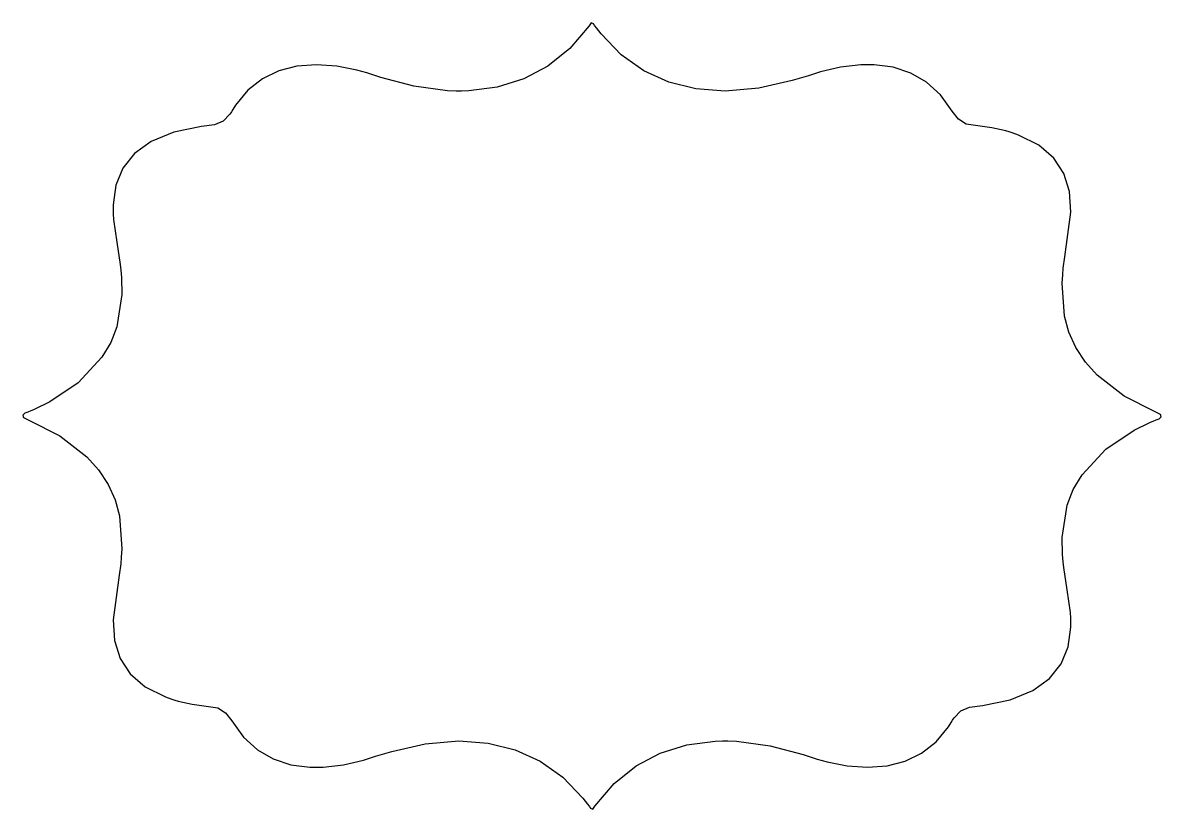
# Model space of a CAD drawing. Header units: inches. Extents: x 17 to 595, y 197 to 596.
import ezdxf

# ---------------------------------------------------------------- set-up
doc = ezdxf.new("R2010")
doc.units = ezdxf.units.IN
doc.header["$MEASUREMENT"] = 0
doc.layers.add('Layer0', color=7, linetype='Continuous')

# ---------------------------------------------------------------- blocks, each defined once
blk = doc.blocks.new('block 2')
at = {"layer": 'Layer0', "color": 142, "lineweight": 25, "true_color": 0x0095d8}
blk.add_lwpolyline([(591.79, 398.63), (576.07, 406.62), (562.34, 417.28), (556.42, 423.88), (551.44, 431.29), (547.95, 439.05), (545.77, 447.1), (544.59, 463.86), (544.82, 468.15), (545.1, 471.49), (545.86, 477.19), (548.89, 499.95), (548.21, 510.36), (545.44, 519.48), (540.36, 527.31), (532.73, 533.82), (522.31, 538.99), (519.25, 540.07), (517.61, 540.59), (515.89, 541.09), (508.86, 542.61), (501.71, 543.62), (495.87, 544.63), (491.87, 547.1), (488.73, 551.22), (482.77, 559.43), (475.75, 565.84), (467.75, 570.49), (458.85, 573.43), (449.13, 574.68), (444.87, 574.72), (442.31, 574.62), (432.04, 573.39), (421.89, 571.02), (419.39, 570.28), (415.81, 569.15), (407.5, 566.66), (390.69, 562.75), (373.53, 561.3), (358.75, 562.52), (344.97, 565.91), (332.29, 571.58), (320.81, 579.68), (310.62, 590.3), (308.28, 593.37), (307.51, 594.45), (307.47, 594.51), (307.31, 594.73), (306.71, 595.53), (305.66, 595.99), (304.48, 594.43), (294.73, 582.93), (283.67, 574.01), (271.38, 567.54), (257.96, 563.4), (243.5, 561.48), (239.73, 561.32), (237.02, 561.3), (232.7, 561.43), (215.67, 563.85), (198.95, 568.3), (194.81, 569.58), (191.78, 570.53), (186.75, 571.92), (176.54, 573.94), (166.27, 574.73), (156.3, 574.03), (147.12, 571.66), (138.81, 567.59), (131.45, 561.76), (125.13, 554.16), (123.73, 551.97), (123.03, 550.81), (122.28, 549.66), (118.92, 546.09), (114.5, 544.17), (107.9, 543.32), (93.82, 540.42), (82.42, 535.69), (73.89, 529.62), (67.98, 522.24), (64.47, 513.54), (63.12, 503.56), (63.14, 499), (63.32, 496.15), (64.88, 484.77), (66.67, 473.39), (66.99, 470.54), (67.28, 466.72), (67.41, 458.2), (64.91, 441.7), (61.88, 433.84), (57.4, 426.3), (45.34, 413.37), (30.88, 403.7), (22.95, 399.81), (20.9, 398.92), (20.1, 398.59), (19.75, 398.45), (18.31, 397.86), (17.21, 396.94), (17.51, 395.7), (20.21, 394.37), (35.93, 386.38), (49.66, 375.72), (55.58, 369.12), (60.56, 361.71), (64.05, 353.95), (66.23, 345.9), (67.41, 329.14), (67.18, 324.85), (66.9, 321.51), (66.14, 315.81), (63.11, 293.05), (63.79, 282.64), (66.56, 273.51), (71.64, 265.69), (79.27, 259.18), (89.69, 254.01), (92.75, 252.92), (94.39, 252.41), (96.11, 251.91), (103.14, 250.39), (110.29, 249.38), (116.13, 248.37), (120.13, 245.9), (123.27, 241.78), (129.23, 233.57), (136.25, 227.16), (144.25, 222.51), (153.15, 219.57), (162.87, 218.32), (167.13, 218.28), (169.69, 218.38), (179.96, 219.61), (190.11, 221.98), (192.61, 222.72), (196.19, 223.85), (204.5, 226.33), (221.31, 230.25), (238.47, 231.7), (253.25, 230.48), (267.03, 227.09), (279.71, 221.42), (291.19, 213.32), (301.38, 202.7), (303.72, 199.63), (304.49, 198.55), (304.53, 198.49), (304.69, 198.27), (305.29, 197.47), (306.34, 197.01), (307.52, 198.57), (317.27, 210.07), (328.33, 218.99), (340.62, 225.46), (354.04, 229.6), (368.5, 231.52), (372.27, 231.67), (374.98, 231.7), (379.3, 231.56), (396.33, 229.15), (413.05, 224.7), (417.19, 223.42), (420.22, 222.47), (425.25, 221.08), (435.46, 219.06), (445.73, 218.27), (455.7, 218.97), (464.88, 221.34), (473.19, 225.41), (480.55, 231.24), (486.87, 238.84), (488.27, 241.03), (488.97, 242.19), (489.72, 243.34), (493.08, 246.91), (497.5, 248.83), (504.1, 249.68), (518.18, 252.58), (529.58, 257.31), (538.11, 263.37), (544.02, 270.76), (547.53, 279.45), (548.88, 289.44), (548.86, 294), (548.68, 296.85), (547.12, 308.23), (545.33, 319.61), (545.01, 322.46), (544.72, 326.28), (544.59, 334.8), (547.09, 351.3), (550.12, 359.16), (554.6, 366.7), (566.66, 379.63), (581.12, 389.3), (589.05, 393.19), (591.1, 394.08), (591.9, 394.41), (592.25, 394.55), (593.69, 395.14), (594.79, 396.06), (594.49, 397.3), (591.79, 398.63)], dxfattribs=at)

msp = doc.modelspace()

# ---------------------------------------------------------------- block references
at = {"layer": 'Layer0'}
msp.add_blockref('block 2', (0, 0), dxfattribs=at)

doc.saveas('drawing.dxf')
